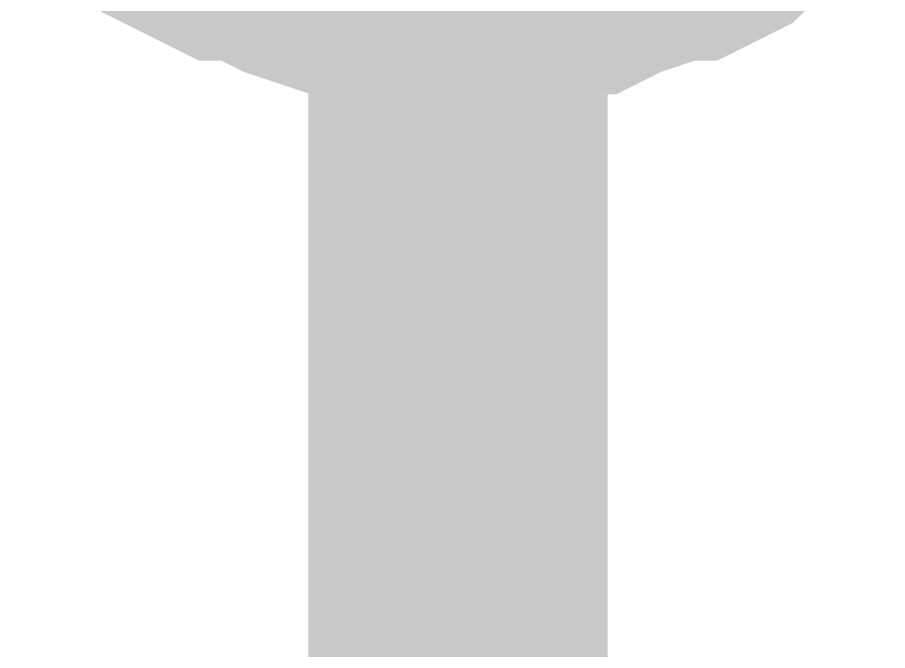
# Model space of a CAD drawing. Header units: inches. Extents: x 0 to 17, y 0 to 11.7.
# Drawn here: x 8.73242 to 8.76671, y 1.95244 to 1.9774 of the extents above; entities that cross this region are included whole.
import ezdxf

# ---------------------------------------------------------------- set-up
doc = ezdxf.new("R2010")
doc.units = ezdxf.units.IN
doc.header["$MEASUREMENT"] = 0
doc.layers.add('Sheet', color=255, linetype='Continuous')

msp = doc.modelspace()

# ---------------------------------------------------------------- linework, layer by layer
at = {"layer": 'Sheet'}
for points in [[(8.749789, 1.9, 0.0118, 0.0118, 0), (8.749789, 1.999675, 0.0118, 0.0118, 0)], [(8.749789, 1.979828, 0.0118, 0.0118, 0), (8.748907, 1.979828, 0.0118, 0.0118, 0), (8.747584, 1.979828, 0.0118, 0.0118, 0), (8.746702, 1.980269, 0.0118, 0.0118, 0), (8.745821, 1.980269, 0.0118, 0.0118, 0), (8.744939, 1.980269, 0.0118, 0.0118, 0), (8.743616, 1.98071, 0.0118, 0.0118, 0), (8.742734, 1.981151, 0.0118, 0.0118, 0), (8.741852, 1.981592, 0.0118, 0.0118, 0), (8.74097, 1.981592, 0.0118, 0.0118, 0), (8.740088, 1.982033, 0.0118, 0.0118, 0), (8.739206, 1.982474, 0.0118, 0.0118, 0), (8.738324, 1.983357, 0.0118, 0.0118, 0)], [(8.749789, 1.979828, 0.0118, 0.0118, 0), (8.748907, 1.979828, 0.0118, 0.0118, 0), (8.747584, 1.979828, 0.0118, 0.0118, 0), (8.746702, 1.980269, 0.0118, 0.0118, 0), (8.745821, 1.980269, 0.0118, 0.0118, 0), (8.744939, 1.980269, 0.0118, 0.0118, 0), (8.743616, 1.98071, 0.0118, 0.0118, 0), (8.742734, 1.981151, 0.0118, 0.0118, 0), (8.741852, 1.981592, 0.0118, 0.0118, 0), (8.74097, 1.981592, 0.0118, 0.0118, 0), (8.740088, 1.982033, 0.0118, 0.0118, 0), (8.739206, 1.982474, 0.0118, 0.0118, 0), (8.738324, 1.983357, 0.0118, 0.0118, 0)], [(8.749789, 1.979828, 0.0118, 0.0118, 0), (8.748907, 1.979828, 0.0118, 0.0118, 0), (8.747584, 1.979828, 0.0118, 0.0118, 0), (8.746702, 1.980269, 0.0118, 0.0118, 0), (8.745821, 1.980269, 0.0118, 0.0118, 0), (8.744939, 1.980269, 0.0118, 0.0118, 0), (8.743616, 1.98071, 0.0118, 0.0118, 0), (8.742734, 1.981151, 0.0118, 0.0118, 0), (8.741852, 1.981592, 0.0118, 0.0118, 0), (8.74097, 1.981592, 0.0118, 0.0118, 0), (8.740088, 1.982033, 0.0118, 0.0118, 0), (8.739206, 1.982474, 0.0118, 0.0118, 0), (8.738324, 1.983357, 0.0118, 0.0118, 0)], [(8.749789, 1.979828, 0.0118, 0.0118, 0), (8.748907, 1.979828, 0.0118, 0.0118, 0), (8.747584, 1.979828, 0.0118, 0.0118, 0), (8.746702, 1.980269, 0.0118, 0.0118, 0), (8.745821, 1.980269, 0.0118, 0.0118, 0), (8.744939, 1.980269, 0.0118, 0.0118, 0), (8.743616, 1.98071, 0.0118, 0.0118, 0), (8.742734, 1.981151, 0.0118, 0.0118, 0), (8.741852, 1.981592, 0.0118, 0.0118, 0), (8.74097, 1.981592, 0.0118, 0.0118, 0), (8.740088, 1.982033, 0.0118, 0.0118, 0), (8.739206, 1.982474, 0.0118, 0.0118, 0), (8.738324, 1.983357, 0.0118, 0.0118, 0)], [(8.749789, 1.979828, 0.0118, 0.0118, 0), (8.748907, 1.979828, 0.0118, 0.0118, 0), (8.747584, 1.979828, 0.0118, 0.0118, 0), (8.746702, 1.980269, 0.0118, 0.0118, 0), (8.745821, 1.980269, 0.0118, 0.0118, 0), (8.744939, 1.980269, 0.0118, 0.0118, 0), (8.743616, 1.98071, 0.0118, 0.0118, 0), (8.742734, 1.981151, 0.0118, 0.0118, 0), (8.741852, 1.981592, 0.0118, 0.0118, 0), (8.74097, 1.981592, 0.0118, 0.0118, 0), (8.740088, 1.982033, 0.0118, 0.0118, 0), (8.739206, 1.982474, 0.0118, 0.0118, 0), (8.738324, 1.983357, 0.0118, 0.0118, 0)], [(8.760813, 1.983357, 0.0118, 0.0118, 0), (8.759931, 1.982474, 0.0118, 0.0118, 0), (8.75949, 1.982033, 0.0118, 0.0118, 0), (8.758608, 1.981592, 0.0118, 0.0118, 0), (8.757726, 1.981592, 0.0118, 0.0118, 0), (8.756844, 1.981151, 0.0118, 0.0118, 0), (8.755521, 1.98071, 0.0118, 0.0118, 0), (8.75464, 1.980269, 0.0118, 0.0118, 0), (8.753758, 1.980269, 0.0118, 0.0118, 0), (8.752876, 1.980269, 0.0118, 0.0118, 0), (8.751994, 1.979828, 0.0118, 0.0118, 0), (8.750671, 1.979828, 0.0118, 0.0118, 0), (8.749789, 1.979828, 0.0118, 0.0118, 0)], [(8.760813, 1.983357, 0.0118, 0.0118, 0), (8.759931, 1.982474, 0.0118, 0.0118, 0), (8.75949, 1.982033, 0.0118, 0.0118, 0), (8.758608, 1.981592, 0.0118, 0.0118, 0), (8.757726, 1.981592, 0.0118, 0.0118, 0), (8.756844, 1.981151, 0.0118, 0.0118, 0), (8.755521, 1.98071, 0.0118, 0.0118, 0), (8.75464, 1.980269, 0.0118, 0.0118, 0), (8.753758, 1.980269, 0.0118, 0.0118, 0), (8.752876, 1.980269, 0.0118, 0.0118, 0), (8.751994, 1.979828, 0.0118, 0.0118, 0), (8.750671, 1.979828, 0.0118, 0.0118, 0), (8.749789, 1.979828, 0.0118, 0.0118, 0)], [(8.760813, 1.983357, 0.0118, 0.0118, 0), (8.759931, 1.982474, 0.0118, 0.0118, 0), (8.75949, 1.982033, 0.0118, 0.0118, 0), (8.758608, 1.981592, 0.0118, 0.0118, 0), (8.757726, 1.981592, 0.0118, 0.0118, 0), (8.756844, 1.981151, 0.0118, 0.0118, 0), (8.755521, 1.98071, 0.0118, 0.0118, 0), (8.75464, 1.980269, 0.0118, 0.0118, 0), (8.753758, 1.980269, 0.0118, 0.0118, 0), (8.752876, 1.980269, 0.0118, 0.0118, 0), (8.751994, 1.979828, 0.0118, 0.0118, 0), (8.750671, 1.979828, 0.0118, 0.0118, 0), (8.749789, 1.979828, 0.0118, 0.0118, 0)], [(8.760813, 1.983357, 0.0118, 0.0118, 0), (8.759931, 1.982474, 0.0118, 0.0118, 0), (8.75949, 1.982033, 0.0118, 0.0118, 0), (8.758608, 1.981592, 0.0118, 0.0118, 0), (8.757726, 1.981592, 0.0118, 0.0118, 0), (8.756844, 1.981151, 0.0118, 0.0118, 0), (8.755521, 1.98071, 0.0118, 0.0118, 0), (8.75464, 1.980269, 0.0118, 0.0118, 0), (8.753758, 1.980269, 0.0118, 0.0118, 0), (8.752876, 1.980269, 0.0118, 0.0118, 0), (8.751994, 1.979828, 0.0118, 0.0118, 0), (8.750671, 1.979828, 0.0118, 0.0118, 0), (8.749789, 1.979828, 0.0118, 0.0118, 0)], [(8.760813, 1.983357, 0.0118, 0.0118, 0), (8.759931, 1.982474, 0.0118, 0.0118, 0), (8.75949, 1.982033, 0.0118, 0.0118, 0), (8.758608, 1.981592, 0.0118, 0.0118, 0), (8.757726, 1.981592, 0.0118, 0.0118, 0), (8.756844, 1.981151, 0.0118, 0.0118, 0), (8.755521, 1.98071, 0.0118, 0.0118, 0), (8.75464, 1.980269, 0.0118, 0.0118, 0), (8.753758, 1.980269, 0.0118, 0.0118, 0), (8.752876, 1.980269, 0.0118, 0.0118, 0), (8.751994, 1.979828, 0.0118, 0.0118, 0), (8.750671, 1.979828, 0.0118, 0.0118, 0), (8.749789, 1.979828, 0.0118, 0.0118, 0)]]:
    msp.add_lwpolyline(points, format="xyseb", dxfattribs=at)

doc.saveas('drawing.dxf')
